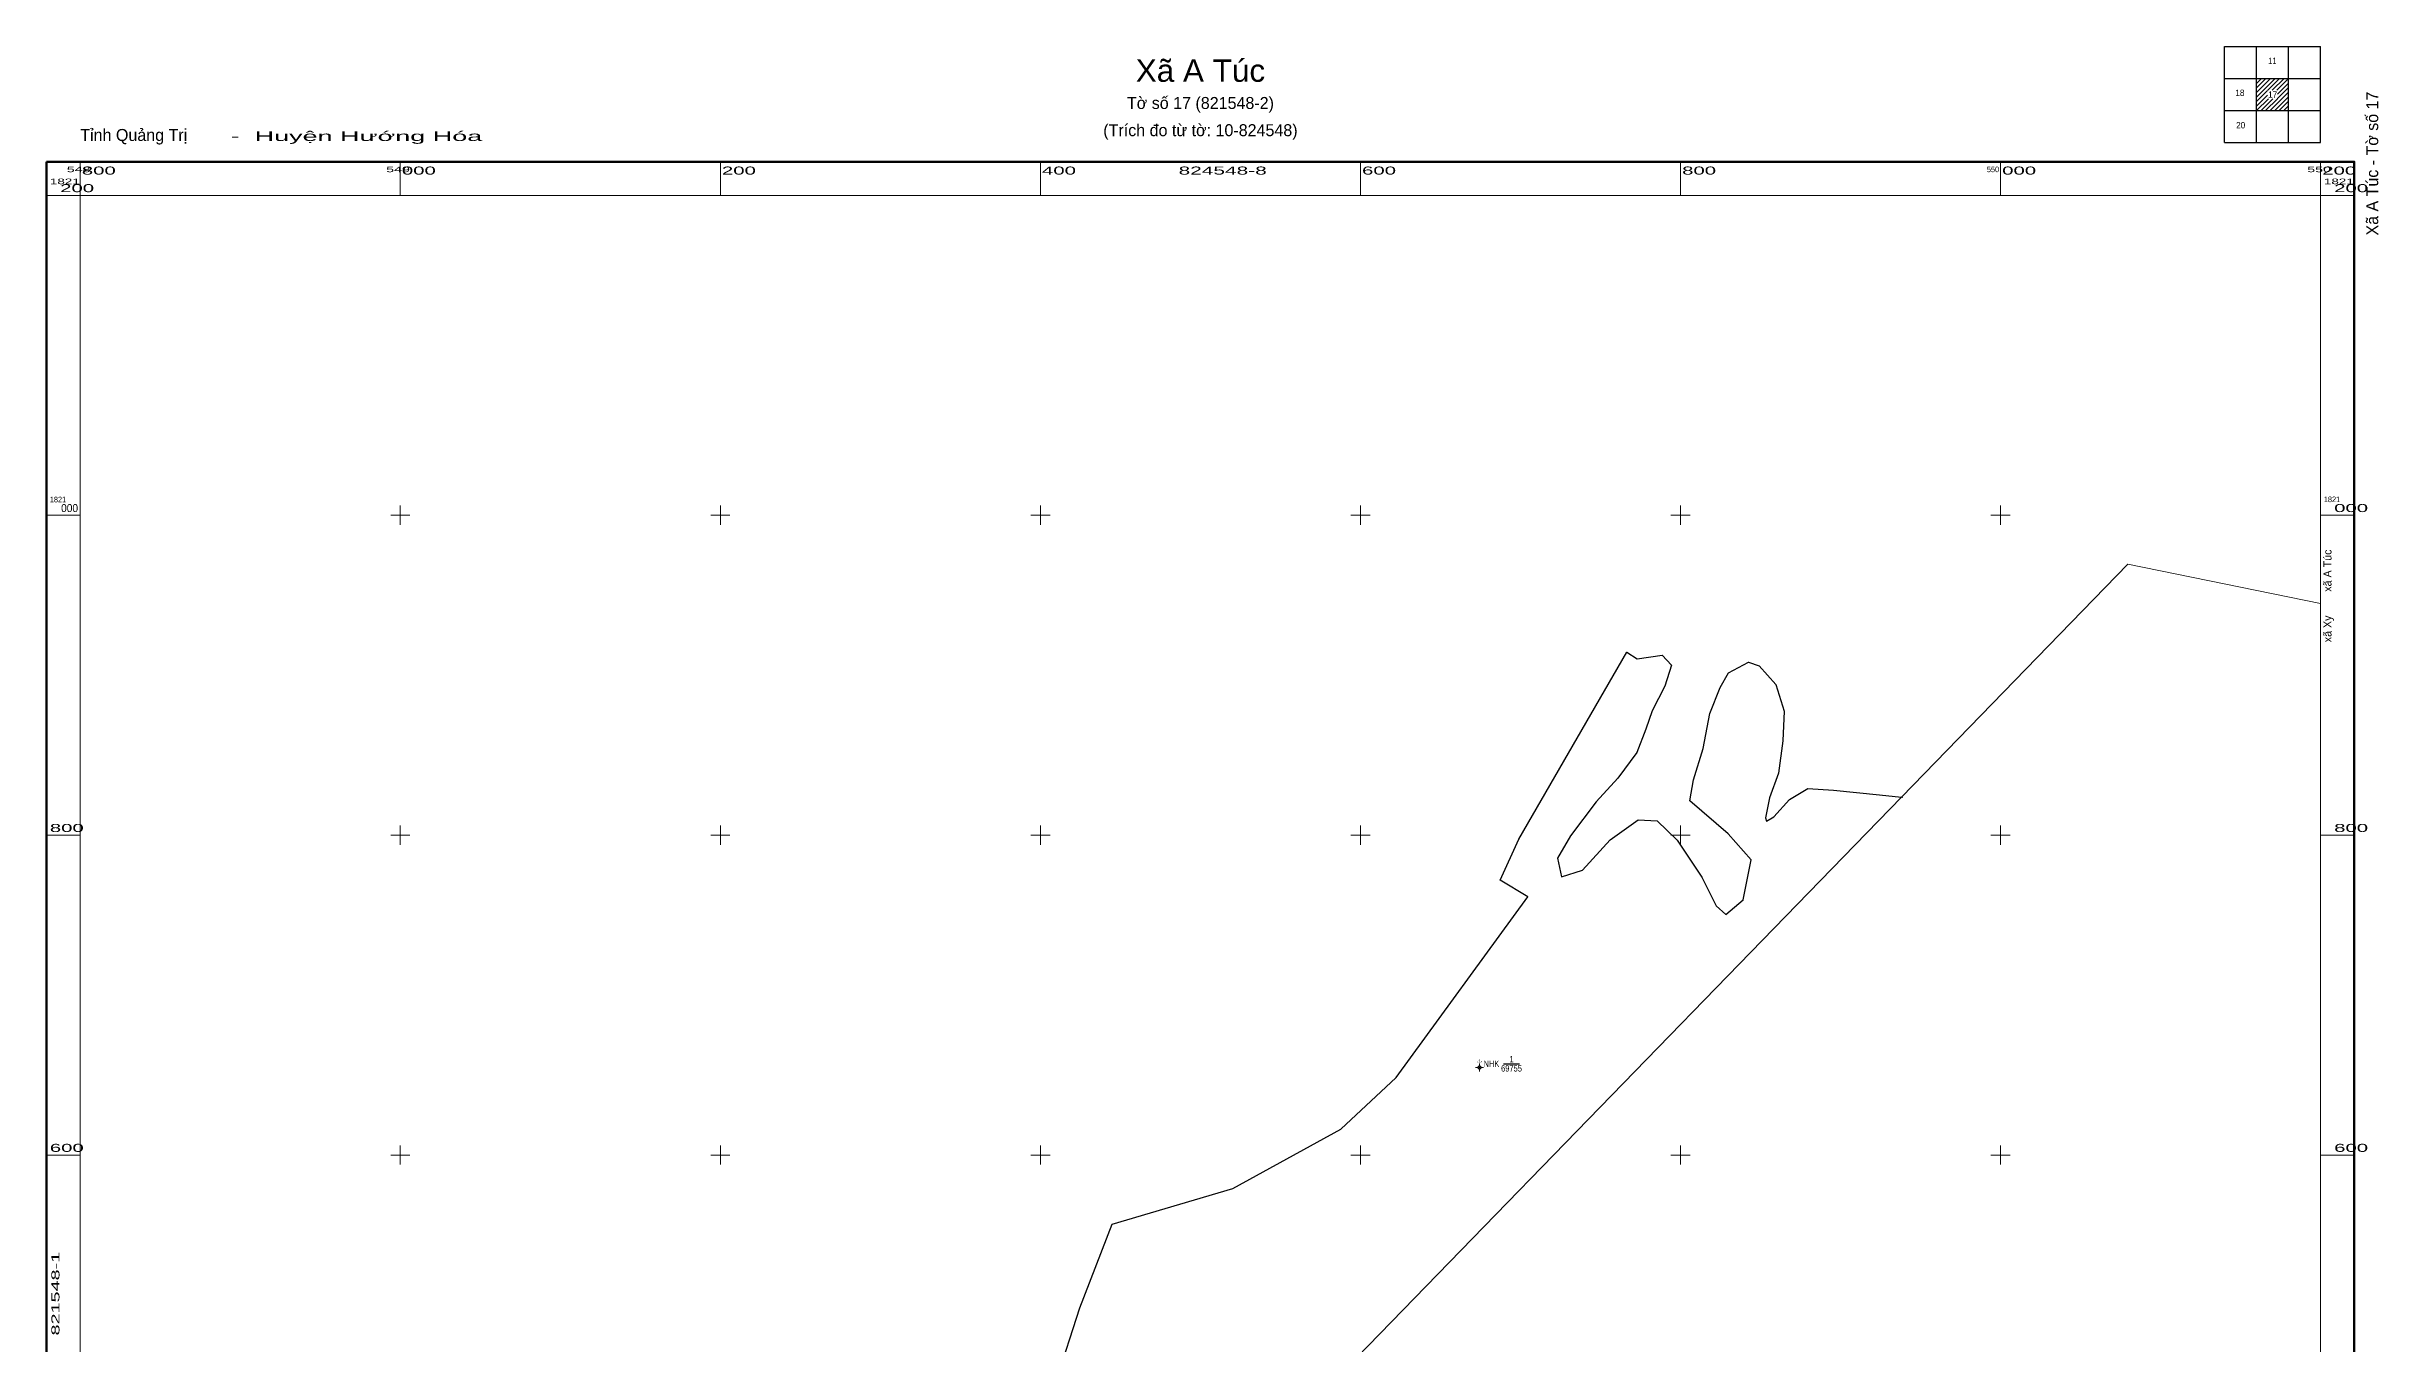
# Model space of a CAD drawing. Header units: metres. Extents: x 548779 to 550236, y 1819638 to 1821293.
# Drawn here: x 548779 to 550236, y 1820482 to 1821293 of the extents above; entities that cross this region are included whole.
import ezdxf
from ezdxf.enums import TextEntityAlignment as Align

# ---------------------------------------------------------------- set-up
doc = ezdxf.new("R2010")
doc.units = ezdxf.units.M
doc.header["$LTSCALE"] = 0.6
for name, color, linetype, lineweight in [('10', 7, 'Continuous', 13), ('11', 7, 'Continuous', 13), ('13', 7, 'Continuous', 25), ('46', 7, 'Continuous', 13), ('60', 7, 'Continuous', 25), ('63', 7, 'Continuous', 13)]:
    doc.layers.add(name, color=color, linetype=linetype, lineweight=lineweight)
doc.layers.add('15', color=7, linetype='Continuous')

msp = doc.modelspace()

# ---------------------------------------------------------------- hatches: boundary and pattern name
at = {"layer": '11'}
msp.add_hatch(color=256, dxfattribs=at).paths.add_polyline_path([(549674.77, 1820654.67, 1), (549674.169, 1820654.67, 1)])

# ---------------------------------------------------------------- linework, layer by layer
at = {"layer": '10'}
msp.add_line((549938, 1820823.69), (549938.99, 1820823.58), dxfattribs=at)
for points in [[(549409.9, 1820458.6), (549424.7, 1820504.46), (549444.92, 1820556.72), (549520.2, 1820578.99), (549587.65, 1820616.18), (549622.33, 1820648.59), (549704.63, 1820761.48), (549687.35, 1820771.91), (549698.88, 1820797.52), (549766.52, 1820914.35)], [(549766.52, 1820914.35), (549772.84, 1820910.2), (549788.62, 1820912.47), (549794.4, 1820906.26), (549790.18, 1820893.25), (549782.34, 1820877.75), (549778.31, 1820866.25), (549772.79, 1820851.59), (549760.9, 1820835.6), (549747.36, 1820820.9), (549731.26, 1820799.56), (549723.04, 1820785.69), (549725.56, 1820774.04), (549738.7, 1820778.05), (549756.01, 1820797.12), (549773.54, 1820809.68), (549785.37, 1820809.05), (549797.84, 1820796.92), (549813.32, 1820773.77), (549822.2, 1820755.8), (549828.27, 1820750.37), (549839.11, 1820759.51), (549844.13, 1820784.57), (549829.86, 1820800.77), (549805.73, 1820821.39), (549808.07, 1820834.55), (549814.11, 1820854.13), (549818.37, 1820876.11), (549824.82, 1820892.38), (549830.06, 1820901.59), (549842.52, 1820908.13), (549849.13, 1820905.94), (549859.51, 1820894.12), (549864.86, 1820877.59), (549863.92, 1820859), (549861.32, 1820838.71), (549855.53, 1820823.27), (549853.1, 1820810.85), (549853.73, 1820808.68), (549858.25, 1820811.46), (549868.14, 1820822.36), (549879.46, 1820829.13), (549895.64, 1820828.09), (549924.36, 1820825.2), (549938, 1820823.69)]]:
    msp.add_lwpolyline(points, dxfattribs=at)
at = {"layer": '11'}
for p, q in [((549673.22, 1820654.67), (549671.97, 1820654.67)), ((549674.47, 1820657.17), (549674.47, 1820655.92)), ((549674.47, 1820653.42), (549674.47, 1820652.17)), ((549676.97, 1820654.67), (549675.72, 1820654.67))]:
    msp.add_line(p, q, dxfattribs=at)
msp.add_lwpolyline([(549674.47, 1820655.92), (549673.22, 1820654.67), (549674.47, 1820653.42), (549675.72, 1820654.67)], close=True, dxfattribs=at)
msp.add_circle((549674.47, 1820654.67), 0.3, dxfattribs=at)
at = {"layer": '13'}
msp.add_line((549689.31, 1820657.11), (549699.45, 1820657.11), dxfattribs=at)
at = {"layer": '46'}
for points in [[(549938, 1820823.69), (550079.55, 1820969.42), (550200, 1820944.82)], [(549384.39, 1820249.31), (549467.1, 1820338.87), (549503.94, 1820376.79), (549568.66, 1820443.43), (549938, 1820823.69)]]:
    msp.add_lwpolyline(points, dxfattribs=at)
at = {"layer": '60'}
for points in [[(549409.9, 1820458.6), (549424.7, 1820504.46), (549444.92, 1820556.72), (549520.2, 1820578.99), (549587.65, 1820616.18), (549622.33, 1820648.59), (549704.63, 1820761.48), (549687.35, 1820771.91), (549698.88, 1820797.52), (549766.52, 1820914.35)], [(549766.52, 1820914.35), (549772.84, 1820910.2), (549788.62, 1820912.47), (549794.4, 1820906.26), (549790.18, 1820893.25), (549782.34, 1820877.75), (549778.31, 1820866.25), (549772.79, 1820851.59), (549760.9, 1820835.6), (549747.36, 1820820.9), (549731.26, 1820799.56), (549723.04, 1820785.69), (549725.56, 1820774.04), (549738.7, 1820778.05), (549756.01, 1820797.12), (549773.54, 1820809.68), (549785.37, 1820809.05), (549797.84, 1820796.92), (549813.32, 1820773.77), (549822.2, 1820755.8), (549828.27, 1820750.37), (549839.11, 1820759.51), (549844.13, 1820784.57), (549829.86, 1820800.77), (549805.73, 1820821.39), (549808.07, 1820834.55), (549814.11, 1820854.13), (549818.37, 1820876.11), (549824.82, 1820892.38), (549830.06, 1820901.59), (549842.52, 1820908.13), (549849.13, 1820905.94), (549859.51, 1820894.12), (549864.86, 1820877.59), (549863.92, 1820859), (549861.32, 1820838.71), (549855.53, 1820823.27), (549853.1, 1820810.85), (549853.73, 1820808.68), (549858.25, 1820811.46), (549868.14, 1820822.36), (549879.46, 1820829.13), (549895.64, 1820828.09), (549924.36, 1820825.2), (549938, 1820823.69)], [(549938, 1820823.69), (549568.66, 1820443.43), (549503.94, 1820376.79)]]:
    msp.add_lwpolyline(points, dxfattribs=at)
at = {"layer": '63', "lineweight": 25}
for p, q in [((550140, 1821293), (550200, 1821293)), ((550140, 1821233), (550140, 1821293)), ((550160, 1821233), (550160, 1821293)), ((550180, 1821233), (550180, 1821293)), ((550140, 1821273), (550200, 1821273)), ((550140, 1821253), (550200, 1821253))]:
    msp.add_line(p, q, dxfattribs=at)
at = {"layer": '63'}
for p, q in [((550160, 1821272.8), (550160.2, 1821273)), ((550160, 1821269.96), (550163.04, 1821273)), ((550160, 1821267.16), (550165.84, 1821273)), ((550160, 1821264.32), (550168.68, 1821273)), ((550160, 1821261.48), (550171.52, 1821273)), ((550160, 1821258.64), (550166.88, 1821265.52)), ((550160, 1821255.84), (550166.88, 1821262.72)), ((550160, 1821253), (550167.36, 1821260.36)), ((550162.84, 1821253), (550170.2, 1821260.36)), ((550165.64, 1821253), (550173, 1821260.36)), ((550167, 1821265.68), (550174.36, 1821273)), ((550168.48, 1821253), (550180, 1821264.52)), ((550169.8, 1821265.68), (550177.16, 1821273)), ((550171.32, 1821253), (550180, 1821261.68)), ((550172.64, 1821265.68), (550180, 1821273)), ((550173.12, 1821263.32), (550180, 1821270.16)), ((550173.12, 1821260.52), (550180, 1821267.36)), ((550174.16, 1821253), (550180, 1821258.84)), ((550176.96, 1821253), (550180, 1821256.04)), ((550179.8, 1821253), (550180, 1821253.2)), ((548800, 1821200), (548800, 1821221)), ((549000, 1821200), (549000, 1821221)), ((549200, 1821200), (549200, 1821221)), ((549400, 1821200), (549400, 1821221)), ((549600, 1821200), (549600, 1821221)), ((549800, 1821200), (549800, 1821221)), ((550000, 1821200), (550000, 1821221)), ((550200, 1821200), (550200, 1821221)), ((548800, 1821200), (548779, 1821200)), ((550200, 1821200), (550221, 1821200)), ((548800, 1821000), (548779, 1821000)), ((548994, 1821000), (549006, 1821000)), ((549000, 1820994), (549000, 1821006)), ((549194, 1821000), (549206, 1821000)), ((549200, 1820994), (549200, 1821006)), ((549394, 1821000), (549406, 1821000)), ((549400, 1820994), (549400, 1821006)), ((549594, 1821000), (549606, 1821000)), ((549600, 1820994), (549600, 1821006)), ((549794, 1821000), (549806, 1821000)), ((549800, 1820994), (549800, 1821006)), ((549994, 1821000), (550006, 1821000)), ((550000, 1820994), (550000, 1821006)), ((550200, 1821000), (550221, 1821000)), ((548800, 1820800), (548779, 1820800)), ((548994, 1820800), (549006, 1820800)), ((549000, 1820794), (549000, 1820806)), ((549194, 1820800), (549206, 1820800)), ((549200, 1820794), (549200, 1820806)), ((549394, 1820800), (549406, 1820800)), ((549400, 1820794), (549400, 1820806)), ((549594, 1820800), (549606, 1820800)), ((549600, 1820794), (549600, 1820806)), ((549794, 1820800), (549806, 1820800)), ((549800, 1820794), (549800, 1820806)), ((549994, 1820800), (550006, 1820800)), ((550000, 1820794), (550000, 1820806)), ((550200, 1820800), (550221, 1820800)), ((549000, 1820594), (549000, 1820606)), ((549200, 1820594), (549200, 1820606)), ((549400, 1820594), (549400, 1820606)), ((549600, 1820594), (549600, 1820606)), ((549800, 1820594), (549800, 1820606)), ((550000, 1820594), (550000, 1820606)), ((548800, 1820600), (548779, 1820600)), ((548994, 1820600), (549006, 1820600)), ((549194, 1820600), (549206, 1820600)), ((549394, 1820600), (549406, 1820600)), ((549594, 1820600), (549606, 1820600)), ((549794, 1820600), (549806, 1820600)), ((549994, 1820600), (550006, 1820600)), ((550200, 1820600), (550221, 1820600))]:
    msp.add_line(p, q, dxfattribs=at)
at = {"layer": '63', "lineweight": 25}
msp.add_lwpolyline([(550140, 1821233), (550200, 1821233), (550200, 1821293)], dxfattribs=at)
at = {"layer": '63', "lineweight": 158}
msp.add_lwpolyline([(548779, 1821221), (550221, 1821221), (550221, 1819779), (548779, 1819779)], close=True, dxfattribs=at)
at = {"layer": '63'}
msp.add_lwpolyline([(548800, 1821200), (550200, 1821200), (550200, 1819800), (548800, 1819800)], close=True, dxfattribs=at)

# ---------------------------------------------------------------- texts
at = {"layer": '13', "width": 0.8}
msp.add_text('NHK ', height=4, dxfattribs=at).set_placement((549688.04, 1820655.11), align=Align.RIGHT)
at = {"layer": '13'}
for s, width, p in [('69755', 0.85, (549694.38, 1820652.22)), ('1', 0.7, (549694.375, 1820658))]:
    msp.add_text(s, height=4, dxfattribs=dict(at, width=width)).set_placement(p, align=Align.CENTER)
at = {"layer": '15'}
for s, p in [('Xã A Túc', (549674.47, 1820657.72)), ('UBND xã', (549674.475, 1820658.38)), ('NHK', (549674.475, 1820659.04))]:
    msp.add_text(s, height=0.5, dxfattribs=at).set_placement(p, align=Align.CENTER)
for s, width, p in [('0', 0.9, (549674.475, 1820656.4)), ('0', 0.9, (549674.475, 1820653.1)), ('1', 0.65, (549674.47, 1820659.7))]:
    msp.add_text(s, height=0.5, dxfattribs=dict(at, width=width)).set_placement(p, align=Align.CENTER)
at = {"layer": '63'}
for s, height, width, p in [('Xã A Túc', 14, 1.05, (549500.005, 1821271)), ('11', 4, 0.8, (550169.82, 1821282.08)), ('18', 4, 0.95, (550149.54, 1821262.12)), ('17', 4, 0.95, (550169.995, 1821261)), ('20', 4, 0.95, (550150.04, 1821241.88)), ('824548-8', 5, 1.95, (549513.9, 1821213))]:
    msp.add_text(s, height=height, dxfattribs=dict(at, width=width)).set_placement(p, align=Align.CENTER)
for s, p in [('Tờ số 17 (821548-2)', (549500.005, 1821254)), ('(Trích đo từ tờ: 10-824548)', (549499.995, 1821237))]:
    msp.add_text(s, height=7.5, dxfattribs=at).set_placement(p, align=Align.CENTER)
msp.add_text('Xã A Túc - Tờ số 17', height=7.48, rotation=90.001, dxfattribs=at).set_placement((550235.96, 1821174.9))
msp.add_text('Tỉnh Quảng Trị', height=7.5, dxfattribs=at).set_placement((548800, 1821234))
for s, height, width, p in [('  -  Huyện Hướng Hóa', 6, 2.1, (548884.64, 1821234)), ('800', 5, 1.9, (548801, 1821213)), ('000', 5, 1.9, (549001, 1821213)), ('200', 5, 1.9, (549201, 1821213)), ('400', 5, 1.9, (549401, 1821213)), ('600', 5, 1.9, (549601, 1821213)), ('800', 5, 1.9, (549801, 1821213)), ('000', 5, 1.9, (550001, 1821213)), ('200', 5, 1.9, (550201, 1821213)), ('1821', 3.5, 1.8, (548781, 1821207)), ('1821', 3.5, 1.8, (550202, 1821207)), ('1821', 3.5, 0.9, (548781, 1821008.09)), ('000', 5, 0.95, (548788.05, 1821002)), ('1821', 3.5, 0.9, (550202, 1821008.2)), ('800', 5, 1.9, (548781, 1820802)), ('600', 5, 1.9, (548781, 1820602))]:
    msp.add_text(s, height=height, dxfattribs=dict(at, width=width)).set_placement(p)
for s, height, width, p in [('548', 3.5, 1.9, (548806.45, 1821214.5)), ('549', 3.5, 1.9, (549006.02, 1821214.5)), ('550', 3.5, 0.95, (549999.09, 1821214.5)), ('550', 3.5, 1.9, (550206.45, 1821214.5)), ('200', 5, 1.9, (548808.64, 1821202)), ('200', 5, 1.9, (550229.64, 1821202)), ('000', 5, 1.9, (550229.64, 1821002)), ('800', 5, 1.9, (550229.64, 1820802)), ('600', 5, 1.9, (550229.64, 1820602))]:
    msp.add_text(s, height=height, dxfattribs=dict(at, width=width)).set_placement(p, align=Align.RIGHT)
msp.add_text('     xã Xy        xã A Túc', height=5, rotation=90, dxfattribs=at).set_placement((550206.78, 1820944.94), align=Align.CENTER)
at = {"layer": '63', "width": 1.85}
msp.add_text('821548-1', height=5, rotation=90, dxfattribs=at).set_placement((548787, 1820513.34), align=Align.CENTER)

doc.saveas('drawing.dxf')
